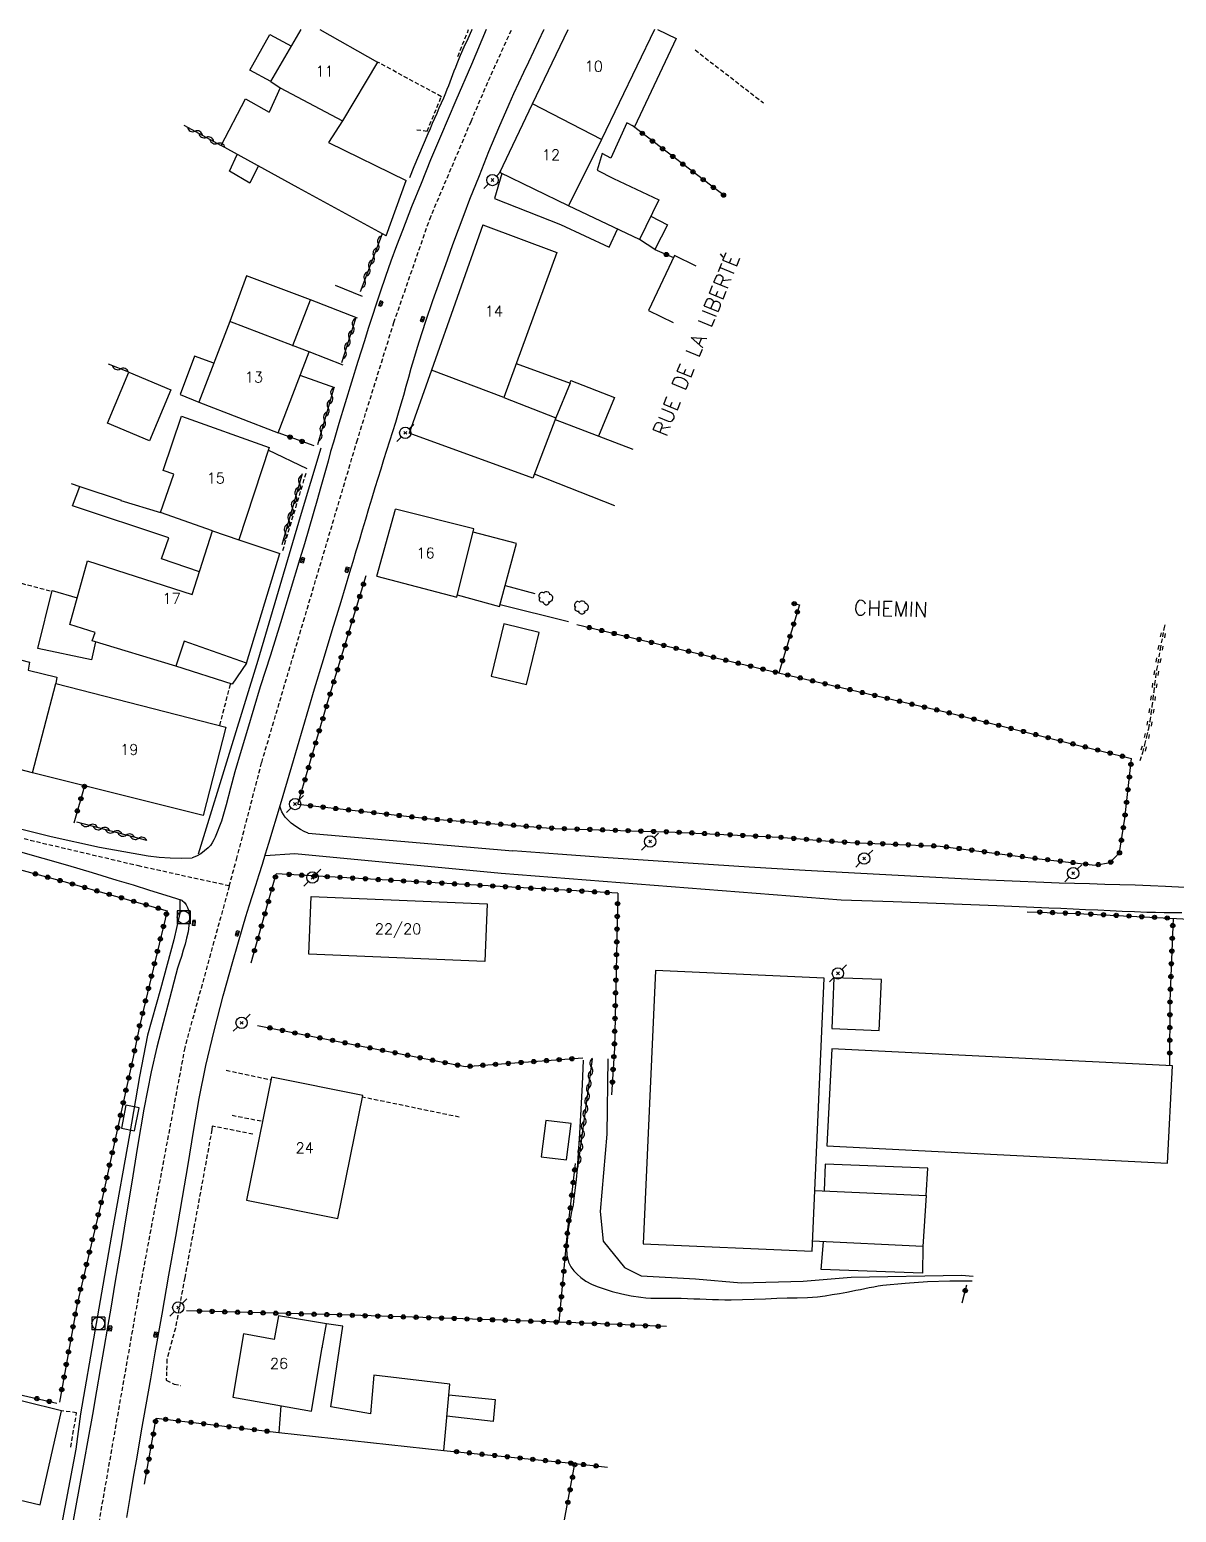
# Model space of a CAD drawing. Header units: millimetres. Extents: x 176000 to 177000, y 162000 to 163001.
# Drawn here: x 176367.9 to 176502.8, y 162825.7 to 163000 of the extents above; entities that cross this region are included whole.
import ezdxf
from ezdxf.enums import TextEntityAlignment as Align

# ---------------------------------------------------------------- set-up
doc = ezdxf.new("R2010")
doc.units = ezdxf.units.MM
doc.linetypes.add('DASHED', pattern=[0.75, 0.5, -0.25])
doc.layers.get('0').update_dxf_attribs({"linetype": 'CONTINUOUS'})
for name, color, linetype in [('W0001', 6, 'DASHED'), ('W0008', 7, 'CONTINUOUS'), ('W0014', 7, 'CONTINUOUS'), ('W0017', 7, 'CONTINUOUS'), ('W0071', 7, 'CONTINUOUS'), ('W0101', 7, 'CONTINUOUS'), ('W0104', 1, 'CONTINUOUS'), ('W0112', 1, 'DASHED'), ('W0211', 2, 'CONTINUOUS'), ('W0214', 2, 'CONTINUOUS'), ('W0220', 5, 'DASHED'), ('W0300', 7, 'CONTINUOUS'), ('W0310', 3, 'CONTINUOUS'), ('W0322', 7, 'CONTINUOUS'), ('W0323', 7, 'CONTINUOUS'), ('W0401', 7, 'CONTINUOUS'), ('W0420', 7, 'CONTINUOUS'), ('W0473', 7, 'CONTINUOUS'), ('W0989', 7, 'CONTINUOUS'), ('W0991', 7, 'CONTINUOUS'), ('W1102', 7, 'CONTINUOUS')]:
    doc.layers.add(name, color=color, linetype=linetype)
doc.styles.get("Standard").update_dxf_attribs({"font": 'romans.shx', "width": 0.85})

# ---------------------------------------------------------------- blocks, each defined once
blk = doc.blocks.new('T401')
for p, q in [((-0.3, 0.3), (0, 0.3)), ((-0.3, -0.25), (-0.3, 0.3)), ((-0.3, 0.15), (0, 0.15)), ((-0.3, 0), (0, 0)), ((0, 0.3), (0, -0.25)), ((-0.3, -0.15), (0, -0.15)), ((-0.3, -0.25), (-0.3, -0.3)), ((-0.3, -0.3), (0, -0.3)), ((0, -0.3), (0, -0.25))]:
    blk.add_line(p, q)
blk = doc.blocks.new('T473')
for p, q in [((-0.166667, 0.166667), (0.166667, -0.166667)), ((-0.166667, -0.166667), (0.166667, 0.166667)), ((0.500001, 0.500001), (1.000002, 1.000002)), ((-1.000002, -1.000002), (-0.500001, -0.500001))]:
    blk.add_line(p, q)
blk.add_ellipse((0, 0), major_axis=(0.471405, 0.471405), ratio=1, start_param=5.4977871438, end_param=11.780972451)
blk = doc.blocks.new('T300')
for p, q in [((-0.8, 0.51), (-0.86, 0.34)), ((-0.86, 0.34), (-0.86, 0.17)), ((-0.86, 0.17), (-0.74, 0.06)), ((-0.69, 0.63), (-0.8, 0.51)), ((-0.8, -0.06), (-0.74, 0.06)), ((-0.74, 0.06), (-0.69, 0.11)), ((-0.57, 0.69), (-0.69, 0.63)), ((-0.46, 0.69), (-0.57, 0.69)), ((-0.29, 0.63), (-0.46, 0.69)), ((-0.29, 0.63), (-0.17, 0.74)), ((-0.23, 0.57), (-0.29, 0.63)), ((-0.17, 0.74), (-0.06, 0.8)), ((-0.06, 0.8), (0.06, 0.8)), ((0.06, 0.8), (0.23, 0.74)), ((0.23, 0.74), (0.34, 0.63)), ((0.34, 0.63), (0.4, 0.51)), ((0.46, 0.46), (0.34, 0.46)), ((0.4, 0.51), (0.4, 0.46)), ((0.57, 0.4), (0.46, 0.46)), ((0.57, 0.4), (0.69, 0.29)), ((0.69, 0.29), (0.74, 0.17)), ((0.74, 0.06), (0.69, -0.17)), ((0.74, 0.17), (0.74, 0.06)), ((-0.8, -0.17), (-0.8, -0.06)), ((-0.8, -0.23), (-0.8, -0.17)), ((-0.74, -0.34), (-0.8, -0.23)), ((-0.69, -0.4), (-0.74, -0.34)), ((-0.51, -0.46), (-0.69, -0.4)), ((-0.4, -0.46), (-0.51, -0.46)), ((-0.4, -0.46), (-0.34, -0.46)), ((-0.34, -0.46), (-0.34, -0.4)), ((-0.34, -0.51), (-0.34, -0.46)), ((-0.29, -0.63), (-0.34, -0.51)), ((-0.17, -0.74), (-0.29, -0.63)), ((-0.06, -0.8), (-0.17, -0.74)), ((0.06, -0.8), (-0.06, -0.8)), ((0.17, -0.74), (0.06, -0.8)), ((0.23, -0.69), (0.17, -0.74)), ((0.29, -0.46), (0.23, -0.46)), ((0.29, -0.63), (0.23, -0.69)), ((0.46, -0.4), (0.29, -0.46)), ((0.34, -0.51), (0.29, -0.63)), ((0.34, -0.51), (0.34, -0.46)), ((0.57, -0.34), (0.46, -0.4)), ((0.63, -0.29), (0.57, -0.34)), ((0.69, -0.17), (0.63, -0.29))]:
    blk.add_line(p, q)
blk = doc.blocks.new('T420')
for p, q in [((0.75, 0.75), (-0.75, 0.75)), ((-0.75, 0.75), (-0.75, -0.75)), ((0.75, 0.75), (0.75, -0.75)), ((0.75, -0.75), (-0.75, -0.75))]:
    blk.add_line(p, q)
blk.add_ellipse((0, 0), major_axis=(-0.53, 0.53), ratio=1, start_param=3.926991, end_param=10.210176)
blk = doc.blocks.new('t310o')
at = {"color": 0, "linetype": 'Continuous'}
for centre, start, end in [((-0.5, 0.38), 216.8699, 323.1304), ((0.5, -0.37), 36.8699, 143.1303)]:
    blk.add_arc(centre, 0.625, start, end, dxfattribs=at)
blk = doc.blocks.new('t323o')
at = {"color": 0, "linetype": 'Continuous'}
for radius in [0.25, 0.15]:
    blk.add_circle((0, 0), radius, dxfattribs=at)
blk = doc.blocks.new('t220o')
at = {"color": 0, "linetype": 'Continuous'}
for p, q in [((-0.25, 0.25), (0.25, 0.25)), ((-0.25, -0.25), (0.25, -0.25))]:
    blk.add_line(p, q, dxfattribs=at)
blk = doc.blocks.new('t322o')
at = {"color": 0, "linetype": 'Continuous'}
for radius in [0.25, 0.15]:
    blk.add_circle((0, 0), radius, dxfattribs=at)

msp = doc.modelspace()

# ---------------------------------------------------------------- linework, layer by layer
at = {"layer": 'W0001'}
for points in [[(176391.38, 162899.32), (176392.24, 162902.43), (176395.2, 162913.84), (176400.12, 162930.44), (176406.39, 162951.53), (176410.75, 162965.57), (176414.96, 162977.71), (176419.83, 162989.21), (176421.89, 162994.02), (176424.04, 162998.81), (176424.59, 163000)], [(176391.38, 162899.32), (176380.87, 162901.63), (176359.37, 162906.69), (176341.43, 162911.36), (176324.3, 162915.85), (176311.49, 162919.02), (176300.04, 162921.36), (176288.33, 162920.23)], [(176391.38, 162899.32), (176386.14, 162880.29), (176380.76, 162851.51), (176375.97, 162824.11), (176371.34, 162795.85), (176365.65, 162762.85), (176359.88, 162728.44), (176355.2, 162701.82), (176351.25, 162678.58), (176350.03, 162671)]]:
    msp.add_lwpolyline(points, dxfattribs=at)
at = {"layer": 'W0008'}
for points in [[(176295.14, 162922.84), (176298.56, 162922.9), (176301.96, 162922.55), (176305.31, 162921.98), (176308.63, 162921.38), (176315.77, 162919.91), (176322.84, 162918.14), (176329.87, 162916.24), (176336.91, 162914.4), (176342.51, 162912.92), (176348.08, 162911.35), (176353.64, 162909.72), (176359.2, 162908.1), (176364.8, 162906.55), (176370.43, 162905.12), (176376.11, 162903.87), (176381.83, 162902.87), (176383.12, 162902.71), (176384.42, 162902.61), (176385.71, 162902.58), (176387.01, 162902.61)], [(176385.86, 162897.59), (176383.95, 162898.2), (176382.03, 162898.8), (176380.12, 162899.39), (176378.2, 162899.97), (176375.3, 162900.84), (176372.4, 162901.71), (176369.5, 162902.55), (176366.59, 162903.37)]]:
    msp.add_lwpolyline(points, dxfattribs=at)
at = {"layer": 'W0014'}
for points in [[(176401.4, 162922.51), (176402.45, 162925.93), (176403.5, 162929.36), (176404.54, 162932.78), (176405.58, 162936.21), (176405.96, 162937.46), (176406.33, 162938.7), (176406.7, 162939.95), (176407.07, 162941.2), (176407.44, 162942.45), (176407.81, 162943.69), (176408.19, 162944.94), (176408.56, 162946.18), (176408.9, 162947.28), (176409.24, 162948.38), (176409.58, 162949.47), (176409.93, 162950.57), (176410.27, 162951.66), (176410.62, 162952.76), (176410.96, 162953.85), (176411.29, 162954.95), (176411.6, 162955.99), (176411.9, 162957.04), (176412.2, 162958.09), (176412.49, 162959.13), (176412.79, 162960.18), (176413.09, 162961.23), (176413.4, 162962.27), (176413.72, 162963.31), (176414.51, 162965.73), (176415.34, 162968.14), (176416.19, 162970.55), (176417.04, 162972.95), (176417.69, 162974.73), (176418.34, 162976.51), (176419, 162978.28), (176419.68, 162980.05), (176420.8, 162982.86), (176421.93, 162985.67), (176423.1, 162988.46), (176424.3, 162991.24), (176424.86, 162992.5), (176425.44, 162993.75), (176426.03, 162994.99), (176426.63, 162996.23), (176427.22, 162997.47), (176427.81, 162998.71), (176428.39, 162999.96), (176428.41, 163000)], [(176419.9, 163000), (176419.86, 162999.92), (176419.43, 162998.94), (176418.99, 162997.95), (176418.56, 162996.97), (176418.15, 162995.98), (176417.98, 162995.55), (176417.81, 162995.13), (176417.65, 162994.7), (176417.49, 162994.27), (176417.32, 162993.84), (176417.16, 162993.41), (176416.99, 162992.98), (176416.82, 162992.55), (176416.57, 162991.95), (176416.31, 162991.35), (176416.05, 162990.75), (176415.79, 162990.15), (176415.52, 162989.55), (176415.26, 162988.95), (176415, 162988.35), (176414.74, 162987.75), (176414.19, 162986.46), (176413.65, 162985.16), (176413.11, 162983.87), (176412.57, 162982.57)], [(176421.62, 163000), (176419.86, 162995.89), (176418.04, 162991.67), (176416.23, 162987.44)], [(176416.23, 162987.44), (176415.07, 162984.69), (176413.94, 162981.93), (176412.83, 162979.16), (176411.75, 162976.38), (176411.07, 162974.58), (176410.4, 162972.78), (176409.76, 162970.97), (176409.13, 162969.15), (176408.65, 162967.72), (176408.19, 162966.29), (176407.73, 162964.85), (176407.28, 162963.41), (176406.52, 162960.99), (176405.75, 162958.57), (176405, 162956.14), (176404.27, 162953.71), (176403.95, 162952.61), (176403.63, 162951.5), (176403.31, 162950.39), (176403, 162949.28), (176402.69, 162948.18), (176402.38, 162947.07), (176402.07, 162945.96), (176401.75, 162944.85), (176401.24, 162943.08), (176400.74, 162941.31), (176400.22, 162939.55), (176399.7, 162937.79), (176398.56, 162934.01), (176397.4, 162930.24), (176396.22, 162926.47), (176395.02, 162922.71)], [(176402.17, 162950.78), (176399.74, 162942.71), (176394.76, 162925.83), (176391.7, 162915.9), (176387.73, 162903.07)], [(176379.32, 162825.05), (176379.73, 162827.42), (176380.13, 162829.8), (176380.54, 162832.17), (176381.07, 162835.23), (176381.61, 162838.29), (176382.14, 162841.35), (176382.68, 162844.41), (176383.48, 162848.98), (176384.28, 162853.54), (176385.08, 162858.11), (176385.89, 162862.68), (176386.54, 162866.56), (176387.17, 162870.45), (176387.84, 162874.34), (176388.62, 162878.2), (176389.59, 162882.3), (176390.68, 162886.38), (176391.82, 162890.44), (176392.99, 162894.49), (176393.35, 162895.73), (176393.73, 162896.96), (176394.11, 162898.19), (176394.5, 162899.42), (176394.89, 162900.65), (176395.28, 162901.88), (176395.66, 162903.11), (176396.04, 162904.34), (176397.4, 162908.88), (176398.75, 162913.42), (176400.08, 162917.96), (176401.4, 162922.51)], [(176395.02, 162922.71), (176394.28, 162920.22), (176393.54, 162917.72), (176392.8, 162915.23), (176392.05, 162912.74), (176391.52, 162910.82), (176391.02, 162908.87), (176390.46, 162906.94), (176389.72, 162905.07), (176389.56, 162904.73), (176389.37, 162904.4), (176389.16, 162904.08), (176388.91, 162903.8), (176388.48, 162903.43), (176388.02, 162903.1), (176387.53, 162902.83), (176387.01, 162902.61)], [(176385.58, 162897.67), (176385.57, 162896.12), (176384.88, 162892.98), (176383.28, 162887.17), (176381.76, 162881.77), (176380.84, 162876.9), (176379.63, 162870.07), (176377.64, 162858.91), (176375.57, 162846.95), (176373.9, 162837.25), (176373.33, 162833.1), (176371.33, 162822.55), (176368.79, 162807.43)], [(176385.86, 162897.6), (176386.1, 162897.36), (176386.3, 162897.09), (176386.46, 162896.79), (176386.58, 162896.47), (176386.68, 162896.02), (176386.7, 162895.56), (176386.68, 162895.11), (176386.64, 162894.66), (176386.53, 162893.92), (176386.37, 162893.19), (176386.19, 162892.47), (176385.98, 162891.75), (176385.75, 162891.04), (176385.53, 162890.34), (176385.31, 162889.63), (176385.11, 162888.91), (176384.36, 162886.06), (176383.59, 162883.21), (176382.86, 162880.35), (176382.19, 162877.47), (176381.33, 162873.08), (176380.58, 162868.67), (176379.88, 162864.25), (176379.15, 162859.83), (176378.73, 162857.35), (176378.31, 162854.87), (176377.89, 162852.38), (176377.48, 162849.9), (176377.06, 162847.42), (176376.64, 162844.94), (176376.21, 162842.45), (176375.78, 162839.97), (176375.29, 162837.17), (176374.79, 162834.37), (176374.28, 162831.58), (176373.77, 162828.78), (176373.27, 162825.98), (176372.76, 162823.19)]]:
    msp.add_lwpolyline(points, dxfattribs=at)
at = {"layer": 'W0017'}
for points in [[(176407.05, 162968.64), (176403.89, 162969.92)], [(176406.48, 162966.09), (176400.93, 162968.25)], [(176404.77, 162960.55), (176400.79, 162962.11)], [(176403.82, 162957.87), (176399.72, 162959.33)], [(176400.55, 162948.35), (176395.96, 162950.54)]]:
    msp.add_lwpolyline(points, dxfattribs=at)
at = {"layer": 'W0071'}
for points in [[(176400.68, 162905.53), (176400.21, 162905.71), (176399.77, 162905.95), (176399.35, 162906.22), (176398.95, 162906.51), (176398.68, 162906.71), (176398.42, 162906.92), (176398.18, 162907.15), (176397.96, 162907.41), (176397.75, 162907.71), (176397.58, 162908.03), (176397.44, 162908.36), (176397.33, 162908.71)], [(176400.68, 162905.53), (176424.75, 162903.46)], [(176395.61, 162902.9), (176399.08, 162903.12)], [(176399.08, 162903.12), (176423.36, 162900.81)], [(176506.06, 162899.02), (176501.51, 162899.24), (176499.73, 162899.32), (176497.94, 162899.39), (176496.15, 162899.44), (176494.37, 162899.5), (176492.58, 162899.55), (176490.79, 162899.6), (176489.01, 162899.66), (176487.22, 162899.73), (176483.48, 162899.89), (176479.74, 162900.05), (176476, 162900.23), (176472.26, 162900.42), (176465.69, 162900.77), (176459.11, 162901.14), (176452.54, 162901.53), (176445.97, 162901.94), (176440.66, 162902.29), (176435.36, 162902.66), (176430.05, 162903.05), (176424.75, 162903.46)], [(176423.36, 162900.81), (176463.36, 162897.7)], [(176463.36, 162897.7), (176469.47, 162897.48), (176475.57, 162897.25), (176481.68, 162897.01), (176487.78, 162896.76), (176489.22, 162896.7), (176490.67, 162896.63), (176492.11, 162896.56), (176493.55, 162896.49), (176494.99, 162896.42), (176496.43, 162896.36), (176497.87, 162896.3), (176499.31, 162896.25), (176500.34, 162896.22), (176501.37, 162896.2), (176502.4, 162896.19), (176503.43, 162896.18)]]:
    msp.add_lwpolyline(points, dxfattribs=at)
at = {"layer": 'W0101'}
for points in [[(176396.29, 162993.91), (176399.85, 163000)], [(176402.05, 163000), (176408.84, 162996.18), (176404.72, 162989.29)], [(176427.07, 162991.26), (176431.26, 163000)], [(176441.4, 163000), (176435.15, 162987.08)], [(176396.29, 162993.91), (176397.37, 162993.16)], [(176397.37, 162993.16), (176404.72, 162989.29)], [(176423.22, 162983.2), (176427.07, 162991.26)], [(176435.15, 162987.08), (176431.27, 162979.29), (176423.22, 162983.2)], [(176421.23, 162977.06), (176415.17, 162959.96)], [(176421.23, 162977.06), (176429.92, 162973.81), (176423.68, 162956.73)], [(176391.46, 162965.7), (176387.8, 162956.19), (176397.12, 162952.6)], [(176398.84, 162962.86), (176391.46, 162965.7)], [(176397.12, 162952.6), (176400.79, 162962.11), (176398.84, 162962.86), (176398.86, 162962.85)], [(176423.68, 162956.73), (176415.17, 162959.96)], [(176389.43, 162941.09), (176383.31, 162943.23), (176384.87, 162947.75), (176383.6, 162948.16), (176385.75, 162954.56), (176396.07, 162950.88)], [(176396.07, 162950.88), (176392.5, 162940.01)], [(176408.73, 162935.74), (176418.14, 162933.29), (176420.17, 162941.3), (176410.93, 162943.63)], [(176408.73, 162935.74), (176410.93, 162943.63)], [(176393.41, 162925.51), (176386.06, 162928.09), (176385.11, 162925.15), (176375.27, 162928.14), (176375.61, 162929.13), (176372.64, 162930.07), (176374.69, 162937.55), (176387.01, 162933.6), (176389.43, 162941.09)], [(176392.5, 162940.01), (176392.49, 162940.01), (176397.33, 162938.39)], [(176393.41, 162925.51), (176397.33, 162938.39)], [(176368.22, 162912.61), (176370.97, 162923.11)], [(176370.97, 162923.11), (176390.98, 162918)], [(176390.98, 162918), (176388.31, 162907.61)], [(176388.31, 162907.61), (176368.22, 162912.61)], [(176402.32, 162845.03), (176402.3, 162845.02), (176402.83, 162847.82), (176397.19, 162848.78), (176396.68, 162845.97), (176393.07, 162846.66), (176391.79, 162839.2)], [(176391.79, 162839.2), (176401.07, 162837.57), (176402.32, 162845.03)], [(176371.64, 162837.6), (176362.75, 162839.79), (176360.19, 162828.66), (176369.13, 162826.56)], [(176369.13, 162826.56), (176371.64, 162837.61)]]:
    msp.add_lwpolyline(points, dxfattribs=at)
for points in [[(176401.03, 162898.07), (176421.72, 162897.23), (176421.44, 162890.44), (176400.75, 162891.29)], [(176404.17, 162860.2), (176407.09, 162874.68), (176396.36, 162876.85), (176393.43, 162862.37)]]:
    msp.add_lwpolyline(points, close=True, dxfattribs=at)
at = {"layer": 'W0104'}
for points in [[(176396.29, 162993.91), (176393.81, 162995.22), (176396.17, 162999.44), (176398.71, 162998.06)], [(176441.74, 163000), (176443.97, 162998.96), (176439.06, 162988.57), (176438.13, 162989.06), (176436.27, 162984.88), (176435.24, 162985.42), (176434.65, 162983.46), (176436.58, 162982.51), (176441.92, 162979.99), (176439.64, 162975.31), (176431.27, 162979.29)], [(176397.37, 162993.16), (176396.08, 162990.28)], [(176409.84, 162975.75), (176399.48, 162981.39), (176390.42, 162986.37), (176393.29, 162991.85), (176396.08, 162990.28)], [(176404.72, 162989.29), (176403.07, 162986.72), (176412.2, 162982.25)], [(176394.8, 162983.96), (176393.81, 162981.96), (176391.41, 162983.38), (176392.33, 162985.32)], [(176423.45, 162983.09), (176422.6, 162980.14), (176430.34, 162977.09), (176430.33, 162977.09), (176436.07, 162974.42)], [(176409.84, 162975.75), (176412.2, 162982.25)], [(176440.99, 162978.08), (176442.94, 162977.04), (176441.43, 162974.15), (176439.64, 162975.31)], [(176436.07, 162974.42), (176437.07, 162976.53)], [(176446.32, 162972.21), (176443.76, 162973.43), (176440.69, 162966.96)], [(176398.86, 162962.85), (176400.93, 162968.25), (176393.41, 162971.06), (176391.46, 162965.7)], [(176440.69, 162966.96), (176443.6, 162965.58)], [(176389.57, 162960.79), (176387.31, 162961.6), (176385.61, 162957.12), (176387.8, 162956.19)], [(176415.17, 162959.96), (176412.53, 162952.56)], [(176425.15, 162960.73), (176431.49, 162958.45), (176431.49, 162958.44), (176431.58, 162958.74), (176436.71, 162956.76), (176434.83, 162952.2)], [(176431.49, 162958.45), (176429.79, 162954.37)], [(176423.68, 162956.73), (176429.79, 162954.37), (176427.11, 162947.28), (176412.53, 162952.56)], [(176429.71, 162954.15), (176438.85, 162950.67)], [(176387.87, 162936.26), (176383.42, 162937.78), (176384.27, 162940.25), (176372.95, 162944), (176373.82, 162946.29), (176378.66, 162944.66), (176378.64, 162944.64), (176383.31, 162943.23)], [(176436.73, 162944), (176427.28, 162947.73)], [(176418.2, 162933.53), (176423.17, 162932.17), (176425.18, 162939.59), (176420.07, 162940.93)], [(176375.65, 162928.03), (176375.16, 162925.89), (176368.88, 162927.22), (176370.57, 162934.05), (176373.49, 162933.19)], [(176423.84, 162934.64), (176427.31, 162933.71)], [(176423.24, 162932.41), (176431.27, 162930.41)], [(176368.22, 162912.61), (176351.22, 162917.08), (176354.51, 162929.08), (176367.88, 162925.61), (176367.73, 162924.67), (176371.1, 162923.85), (176370.97, 162923.11)], [(176393.41, 162925.51), (176391.71, 162923.03), (176385.11, 162925.15)], [(176473.36, 162862.91), (176473.55, 162866.15), (176461.49, 162866.61), (176461.36, 162863.45)], [(176460.26, 162863.49), (176473.36, 162862.91), (176472.96, 162856.91), (176460, 162857.54)], [(176472.96, 162856.91), (176472.92, 162853.8), (176461.02, 162854.23), (176461.3, 162857.47)], [(176397.44, 162838.2), (176397.23, 162835.05), (176416.63, 162832.95), (176417.34, 162840.73), (176408.39, 162841.79), (176408, 162837.26), (176403.34, 162838.09), (176404.73, 162847.57), (176402.83, 162847.82)], [(176417.23, 162839.5), (176422.65, 162838.95), (176422.44, 162836.36), (176416.99, 162836.96)]]:
    msp.add_lwpolyline(points, dxfattribs=at)
for points in [[(176377.07, 162953.74), (176379.57, 162959.71), (176384.5, 162957.64), (176382.01, 162951.67)], [(176423.7, 162930.12), (176422.2, 162924), (176426.35, 162922.99), (176427.84, 162929.11)], [(176441.51, 162889.37), (176440.09, 162857.25), (176459.95, 162856.37), (176461.37, 162888.49)], [(176468.1, 162888.3), (176462.5, 162888.53), (176462.26, 162882.56), (176467.85, 162882.33)], [(176461.67, 162868.77), (176501.76, 162866.74), (176502.34, 162878.15), (176462.25, 162880.18)], [(176380.23, 162870.52), (176380.77, 162873.22), (176379.23, 162873.53), (176378.69, 162870.83)], [(176428.62, 162871.73), (176428.09, 162867.46), (176431.07, 162867.1), (176431.59, 162871.37)]]:
    msp.add_lwpolyline(points, close=True, dxfattribs=at)
at = {"layer": 'W0112'}
for points in [[(176418.26, 162996.85), (176419.54, 163000)], [(176446.18, 162997.61), (176454.22, 162991.4)], [(176413.43, 162988.24), (176414.67, 162988.08), (176416.33, 162992.12), (176408.84, 162996.18)], [(176397.68, 162938.76), (176400.47, 162948.02)], [(176359.97, 162935), (176360.42, 162936.64), (176370.55, 162933.95)], [(176390.26, 162918.19), (176391.55, 162923.08)], [(176391.02, 162877.64), (176396.29, 162876.52)], [(176418.44, 162872.13), (176407.05, 162874.49)], [(176394.16, 162870.13), (176389.39, 162871.08), (176389.34, 162870.68)], [(176391.71, 162872.36), (176395.31, 162871.65)], [(176389.34, 162870.68), (176386.15, 162853.26), (176385.05, 162847.34), (176384.05, 162843.65), (176384.01, 162842.2), (176383.97, 162841.19), (176384.91, 162840.75), (176385.7, 162840.58)], [(176372.74, 162833.34), (176373.42, 162837.36), (176371.64, 162837.61)]]:
    msp.add_lwpolyline(points, dxfattribs=at)
at = {"layer": 'W0211'}
msp.add_lwpolyline([(176433, 162878.85), (176432.89, 162875.97), (176432.75, 162873.08), (176432.58, 162870.2), (176432.38, 162867.32), (176432.29, 162866.05), (176432.18, 162864.79), (176432.05, 162863.52), (176431.89, 162862.26), (176431.82, 162861.78), (176431.72, 162861.3), (176431.62, 162860.83), (176431.51, 162860.35), (176431.4, 162859.87), (176431.31, 162859.39), (176431.24, 162858.91), (176431.19, 162858.42), (176431.12, 162857.6), (176431.06, 162856.76), (176431.1, 162855.9), (176431.3, 162855.07), (176431.56, 162854.54), (176431.9, 162854.07), (176432.29, 162853.66), (176432.72, 162853.28), (176433.33, 162852.86), (176433.99, 162852.51), (176434.66, 162852.23), (176435.35, 162851.97), (176436.44, 162851.62), (176437.55, 162851.34), (176438.67, 162851.12), (176439.8, 162850.95), (176440.4, 162850.89), (176440.99, 162850.86), (176441.59, 162850.84), (176442.18, 162850.83), (176442.78, 162850.84), (176443.37, 162850.84), (176443.96, 162850.84), (176444.56, 162850.83), (176445.29, 162850.81), (176446.02, 162850.78), (176446.75, 162850.75), (176447.48, 162850.73), (176448.21, 162850.7), (176448.94, 162850.68), (176449.67, 162850.67), (176450.41, 162850.67), (176451.76, 162850.68), (176453.11, 162850.73), (176454.46, 162850.78), (176455.81, 162850.84), (176457.01, 162850.87), (176458.2, 162850.89), (176459.4, 162850.93), (176460.59, 162851.01), (176461.46, 162851.12), (176462.32, 162851.26), (176463.18, 162851.41), (176464.04, 162851.56), (176464.57, 162851.66), (176465.09, 162851.77), (176465.62, 162851.88), (176466.14, 162851.99), (176466.66, 162852.1), (176467.19, 162852.2), (176467.72, 162852.29), (176468.25, 162852.36), (176470.88, 162852.63), (176473.51, 162852.8), (176476.15, 162852.88), (176478.79, 162852.87)], dxfattribs=at)
at = {"layer": 'W0214'}
msp.add_lwpolyline([(176435.91, 162878.98), (176435.8, 162870.12), (176435, 162861.05), (176435.35, 162857.56), (176437.87, 162854.44), (176439.84, 162853.47), (176446.23, 162853.13), (176451.59, 162852.64), (176458.9, 162852.85), (176464.54, 162853.3), (176477.52, 162853.54), (176478.89, 162853.43)], dxfattribs=at)
at = {"layer": 'W0220'}
msp.add_lwpolyline([(176498.53, 162914.06), (176498.83, 162914.99), (176499.09, 162915.93), (176499.33, 162916.88), (176499.54, 162917.83), (176499.7, 162918.69), (176499.84, 162919.56), (176499.96, 162920.42), (176500.06, 162921.29), (176500.16, 162922.16), (176500.27, 162923.03), (176500.38, 162923.89), (176500.51, 162924.76), (176500.92, 162927.15), (176501.36, 162929.54), (176501.48, 162930.14)], dxfattribs=at)
at = {"layer": 'W0310'}
for points in [[(176386.04, 162988.77), (176390.42, 162986.37)], [(176409.37, 162976.01), (176406.79, 162969.17)], [(176406.25, 162966), (176404.58, 162960.83)], [(176379.57, 162959.71), (176377.17, 162960.67)], [(176403.7, 162957.88), (176401.76, 162951.2)], [(176399.97, 162947.79), (176397.55, 162939.44)], [(176381.69, 162904.67), (176373.45, 162906.82)], [(176432.39, 162866.13), (176434.1, 162878.99)]]:
    msp.add_lwpolyline(points, dxfattribs=at)
at = {"layer": 'W0322'}
for points in [[(176394.7, 162882.91), (176409.93, 162879.89), (176419.14, 162878.08), (176432.99, 162879.1)], [(176380.09, 162879.19), (176376.43, 162862.58), (176373.48, 162850.18), (176371.42, 162838.62)]]:
    msp.add_lwpolyline(points, dxfattribs=at)
at = {"layer": 'W0323'}
for points in [[(176449.79, 162980.34), (176438.77, 162988.72)], [(176441.43, 162974.15), (176443.65, 162973.2)], [(176401.36, 162951.07), (176397.12, 162952.6)], [(176372.79, 162946.65), (176373.82, 162946.29)], [(176399.44, 162908.92), (176403.11, 162921.41), (176407.47, 162935.8)], [(176457.62, 162932.57), (176458.46, 162932.36), (176456.02, 162924.37)], [(176432.28, 162930.05), (176456.15, 162924.34), (176475.6, 162919.78), (176490.54, 162916.04), (176497.52, 162914.31)], [(176399.44, 162908.92), (176415.04, 162907.2), (176429.72, 162906.08), (176443.85, 162905.64), (176456.05, 162905.05), (176463.48, 162904.48), (176475.01, 162904), (176485.95, 162902.6), (176493.24, 162901.77), (176495.02, 162902.07), (176496.12, 162903.24), (176496.71, 162907.23), (176497.52, 162914.31)], [(176374.4, 162911.2), (176373.09, 162906.7)], [(176333.67, 162909.45), (176343.16, 162906.87), (176359.69, 162903.12), (176371.93, 162899.83), (176384.08, 162896.41), (176380.81, 162882.82), (176380.09, 162879.19)], [(176393.95, 162890.27), (176396.92, 162900.76)], [(176437.08, 162898.47), (176396.92, 162900.76)], [(176437.08, 162898.47), (176436.68, 162880.25), (176436.36, 162874.75)], [(176485.23, 162896.29), (176491.14, 162896.08), (176505.89, 162895.35), (176518.38, 162894.64), (176528.05, 162893.76), (176538.42, 162893.12), (176545.25, 162892.82)], [(176502.4, 162895.52), (176502.04, 162885.78), (176502, 162878.17)], [(176430.19, 162848.02), (176431.16, 162858.55), (176432.11, 162866.68)], [(176477.59, 162850.29), (176478.14, 162852.42)], [(176442.82, 162847.5), (176430.19, 162848.02), (176416.6, 162848.5), (176403.23, 162848.91), (176386.37, 162849.37)], [(176348.28, 162843.74), (176350.45, 162843.23), (176371.11, 162838.5)], [(176381.42, 162828.96), (176382.79, 162836.73), (176397.23, 162835.05)], [(176416.63, 162832.95), (176432.09, 162831.39), (176435.87, 162830.98)], [(176429.03, 162815.04), (176432.05, 162831.37)]]:
    msp.add_lwpolyline(points, dxfattribs=at)
at = {"layer": 'W1102'}
for points in [[(176435.15, 162987.08), (176427.07, 162991.26)], [(176389.43, 162941.09), (176392.49, 162940.01)]]:
    msp.add_lwpolyline(points, dxfattribs=at)

# ---------------------------------------------------------------- block references
at = {"layer": 'W0220'}
for p, rotation in [((176501.23, 162928.79), 79.48367089387511), ((176500.95, 162927.32), 79.48367089387511), ((176500.7, 162925.84), 80.29029009974869), ((176500.45, 162924.36), 81.41667186823621), ((176500.07, 162921.38), 83.39442278167151), ((176500.25, 162922.87), 83.16012772067566), ((176499.89, 162919.9), 82.29814350695978), ((176499.65, 162918.41), 79.41012135611842), ((176499.35, 162916.95), 77.60743822100555), ((176498.97, 162915.49), 74.0584318695645)]:
    msp.add_blockref('t220o', p, dxfattribs=dict(at, rotation=rotation))
at = {"layer": 'W0300'}
for p in [(176428.67, 162933.14), (176432.86, 162932.06)]:
    msp.add_blockref('T300', p, dxfattribs=at)
at = {"layer": 'W0310'}
for p, rotation in [((176387.36, 162988.05), 331.3078745678387), ((176388.67, 162987.33), 331.3078745678387), ((176389.99, 162986.61), 331.3078745678387), ((176408.91, 162974.79), 249.3392849471272), ((176408.38, 162973.38), 249.3392849471272), ((176407.85, 162971.98), 249.3392849471272), ((176407.32, 162970.58), 249.3392849471272), ((176405.96, 162965.11), 252.1021937991617), ((176405.5, 162963.68), 252.1021937991617), ((176405.04, 162962.26), 252.1021937991617), ((176378.57, 162960.11), 157.9974847129171), ((176403.01, 162955.52), 253.7730518449723), ((176403.43, 162956.96), 253.7730518449723), ((176402.59, 162954.08), 253.7730518449723), ((176402.17, 162952.64), 253.7730518449723), ((176399.22, 162945.2), 253.8734924091978), ((176399.64, 162946.64), 253.8734924091978), ((176398.8, 162943.76), 253.8734924091978), ((176398.39, 162942.32), 253.8734924091978), ((176397.97, 162940.88), 253.8734924091978), ((176374.91, 162906.44), 165.357880698138), ((176376.36, 162906.06), 165.357880698138), ((176377.81, 162905.68), 165.357880698138), ((176379.26, 162905.3), 165.357880698138), ((176380.71, 162904.92), 165.357880698138), ((176433.98, 162878.03), 82.38842560005752), ((176433.78, 162876.54), 82.38842560005752), ((176433.38, 162873.57), 82.38842560005752), ((176433.58, 162875.05), 82.38842560005752), ((176433.18, 162872.08), 82.38842560005752), ((176432.98, 162870.59), 82.38842560005752), ((176432.78, 162869.11), 82.38842560005752), ((176432.58, 162867.62), 82.38842560005752)]:
    msp.add_blockref('t310o', p, dxfattribs=dict(at, rotation=rotation))
at = {"layer": 'W0322'}
for p, rotation in [((176396.17, 162882.62), 348.7913555121269), ((176397.64, 162882.33), 348.7913555121269), ((176399.11, 162882.03), 348.7913555121269), ((176400.58, 162881.74), 348.7913555121269), ((176402.05, 162881.45), 348.7913555121269), ((176403.53, 162881.16), 348.7913555121269), ((176405, 162880.87), 348.7913555121269), ((176406.47, 162880.58), 348.7913555121269), ((176407.94, 162880.28), 348.7913555121269), ((176409.41, 162879.99), 348.7913555121269), ((176410.88, 162879.7), 348.8528459895053), ((176379.88, 162878.22), 257.5570984260143), ((176412.36, 162879.41), 348.8528459895053), ((176413.83, 162879.12), 348.8528459895053), ((176415.3, 162878.83), 348.8528459895053), ((176416.77, 162878.54), 348.8528459895053), ((176418.24, 162878.25), 348.8528459895053), ((176419.72, 162878.12), 4.230296843539177), ((176421.22, 162878.23), 4.230296843539177), ((176422.71, 162878.34), 4.230296843539177), ((176424.21, 162878.45), 4.230296843539177), ((176425.71, 162878.56), 4.230296843539177), ((176427.2, 162878.67), 4.230296843539177), ((176428.7, 162878.78), 4.230296843539177), ((176430.19, 162878.89), 4.230296843539177), ((176431.69, 162879), 4.230296843539177), ((176379.56, 162876.75), 257.5570984260143), ((176379.23, 162875.29), 257.5570984260143), ((176378.91, 162873.82), 257.5570984260143), ((176378.26, 162870.89), 257.5570984260143), ((176378.59, 162872.36), 257.5570984260143), ((176377.94, 162869.43), 257.5570984260143), ((176377.62, 162867.96), 257.5570984260143), ((176377.29, 162866.5), 257.5570984260143), ((176376.97, 162865.03), 257.5570984260143), ((176376.32, 162862.11), 256.6066697491589), ((176376.65, 162863.57), 257.5570984260143), ((176375.97, 162860.65), 256.6066697491589), ((176375.62, 162859.19), 256.6066697491589), ((176375.27, 162857.73), 256.6066697491589), ((176374.93, 162856.27), 256.6066697491589), ((176374.23, 162853.35), 256.6066697491589), ((176374.58, 162854.81), 256.6066697491589), ((176373.88, 162851.89), 256.6066697491589), ((176373.54, 162850.43), 256.6066697491589), ((176373.26, 162848.96), 259.9230327747962), ((176373, 162847.48), 259.9230327747962), ((176372.73, 162846.01), 259.9230327747962), ((176372.21, 162843.05), 259.9230327747962), ((176372.47, 162844.53), 259.9230327747962), ((176371.95, 162841.57), 259.9230327747962), ((176371.68, 162840.1), 259.9230327747962)]:
    msp.add_blockref('t322o', p, dxfattribs=dict(at, rotation=rotation))
at = {"layer": 'W0323'}
for p, rotation in [((176439.97, 162987.81), 142.7312982643481), ((176441.16, 162986.9), 142.7312982643481), ((176442.35, 162986), 142.7312982643481), ((176443.55, 162985.09), 142.7312982643481), ((176444.74, 162984.18), 142.7312982643481), ((176445.93, 162983.27), 142.7312982643481), ((176447.13, 162982.36), 142.7312982643481), ((176448.32, 162981.45), 142.7312982643481), ((176449.52, 162980.55), 142.7312982643481), ((176442.81, 162973.56), 336.9102243907856), ((176398.54, 162952.09), 160.1627615078916), ((176399.95, 162951.58), 160.1627615078916), ((176407.17, 162934.79), 73.107998747965), ((176406.3, 162931.92), 73.107998747965), ((176406.73, 162933.35), 73.107998747965), ((176457.84, 162932.51), 346.3957782704584), ((176405.86, 162930.48), 73.107998747965), ((176457.77, 162930.11), 253.0322965801601), ((176458.21, 162931.54), 253.0322965801601), ((176405.42, 162929.05), 73.107998747965), ((176433.74, 162929.7), 346.5390449220578), ((176435.2, 162929.35), 346.5390449220578), ((176436.66, 162929), 346.5390449220578), ((176438.12, 162928.65), 346.5390449220578), ((176439.58, 162928.3), 346.5390449220578), ((176457.34, 162928.67), 253.0322965801601), ((176404.99, 162927.61), 73.107998747965), ((176441.04, 162927.95), 346.5390449220578), ((176442.49, 162927.6), 346.5390449220578), ((176443.95, 162927.26), 346.5390449220578), ((176445.41, 162926.91), 346.5390449220578), ((176446.87, 162926.56), 346.5390449220578), ((176456.9, 162927.24), 253.0322965801601), ((176404.55, 162926.18), 73.107998747965), ((176448.33, 162926.21), 346.5390449220578), ((176449.79, 162925.86), 346.5390449220578), ((176451.25, 162925.51), 346.5390449220578), ((176452.71, 162925.16), 346.5390449220578), ((176454.16, 162924.81), 346.5390449220578), ((176456.46, 162925.8), 253.0322965801601), ((176403.68, 162923.31), 73.107998747965), ((176404.12, 162924.74), 73.107998747965), ((176455.62, 162924.46), 346.5390449220578), ((176457.08, 162924.12), 346.8077745230215), ((176458.54, 162923.78), 346.8077745230215), ((176460, 162923.43), 346.8077745230215), ((176461.46, 162923.09), 346.8077745230215), ((176403.24, 162921.87), 73.107998747965), ((176462.93, 162922.75), 346.8077745230215), ((176464.39, 162922.41), 346.8077745230215), ((176465.85, 162922.06), 346.8077745230215), ((176467.31, 162921.72), 346.8077745230215), ((176468.77, 162921.38), 346.8077745230215), ((176402.82, 162920.43), 73.66111773372064), ((176470.23, 162921.04), 346.8077745230215), ((176471.69, 162920.69), 346.8077745230215), ((176473.15, 162920.35), 346.8077745230215), ((176474.61, 162920.01), 346.8077745230215), ((176476.07, 162919.66), 345.9619525372095), ((176402.4, 162918.99), 73.66111773372064), ((176477.52, 162919.3), 345.9619525372095), ((176478.98, 162918.93), 345.9619525372095), ((176480.43, 162918.57), 345.9619525372095), ((176481.89, 162918.2), 345.9619525372095), ((176483.34, 162917.84), 345.9619525372095), ((176401.55, 162916.12), 73.66111773372064), ((176401.97, 162917.56), 73.66111773372064), ((176484.8, 162917.48), 345.9619525372095), ((176486.25, 162917.11), 345.9619525372095), ((176487.71, 162916.75), 345.9619525372095), ((176489.16, 162916.39), 345.9619525372095), ((176401.13, 162914.68), 73.66111773372064), ((176490.62, 162916.02), 346.0314248753874), ((176492.07, 162915.66), 346.0314248753874), ((176493.53, 162915.3), 346.0314248753874), ((176494.99, 162914.94), 346.0314248753874), ((176496.44, 162914.57), 346.0314248753874), ((176400.71, 162913.24), 73.66111773372064), ((176497.44, 162913.62), 83.48042651763512), ((176374.35, 162911.02), 253.6938676045182), ((176400.29, 162911.8), 73.66111773372064), ((176497.27, 162912.13), 83.48042651763512), ((176373.93, 162909.58), 253.6938676045182), ((176399.86, 162910.36), 73.66111773372064), ((176496.93, 162909.15), 83.48042651763512), ((176497.1, 162910.64), 83.48042651763512), ((176373.51, 162908.14), 253.6938676045182), ((176400.93, 162908.75), 353.6932709368797), ((176402.42, 162908.59), 353.6932709368797), ((176403.91, 162908.42), 353.6932709368797), ((176405.41, 162908.26), 353.6932709368797), ((176406.9, 162908.1), 353.6932709368797), ((176408.39, 162907.93), 353.6932709368797), ((176409.88, 162907.77), 353.6932709368797), ((176411.37, 162907.6), 353.6932709368797), ((176412.86, 162907.44), 353.6932709368797), ((176496.76, 162907.66), 83.48042651763512), ((176414.35, 162907.27), 353.6932709368797), ((176415.84, 162907.13), 355.6756244567873), ((176417.34, 162907.02), 355.6756244567873), ((176418.84, 162906.91), 355.6756244567873), ((176420.33, 162906.79), 355.6756244567873), ((176421.83, 162906.68), 355.6756244567873), ((176423.32, 162906.57), 355.6756244567873), ((176424.82, 162906.46), 355.6756244567873), ((176426.31, 162906.34), 355.6756244567873), ((176427.81, 162906.23), 355.6756244567873), ((176429.31, 162906.12), 355.6756244567873), ((176430.8, 162906.05), 358.2127472653082), ((176432.3, 162906), 358.2127472653082), ((176433.8, 162905.96), 358.2127472653082), ((176435.3, 162905.91), 358.2127472653082), ((176436.8, 162905.86), 358.2127472653082), ((176438.3, 162905.82), 358.2127472653082), ((176439.8, 162905.77), 358.2127472653082), ((176441.3, 162905.72), 358.2127472653082), ((176442.8, 162905.68), 358.2127472653082), ((176496.55, 162906.17), 81.56262538867085), ((176444.3, 162905.62), 357.1888983296878), ((176445.8, 162905.55), 357.1888983296878), ((176447.29, 162905.48), 357.1888983296878), ((176448.79, 162905.4), 357.1888983296878), ((176450.29, 162905.33), 357.1888983296878), ((176451.79, 162905.25), 357.1888983296878), ((176453.29, 162905.18), 357.1888983296878), ((176454.79, 162905.11), 357.1888983296878), ((176456.28, 162905.03), 355.6378428346416), ((176457.78, 162904.91), 355.6378428346416), ((176459.27, 162904.8), 355.6378428346416), ((176460.77, 162904.69), 355.6378428346416), ((176462.27, 162904.57), 355.6378428346416), ((176463.76, 162904.47), 357.6394952964995), ((176465.26, 162904.4), 357.6394952964995), ((176466.76, 162904.34), 357.6394952964995), ((176468.26, 162904.28), 357.6394952964995), ((176469.76, 162904.22), 357.6394952964995), ((176471.26, 162904.16), 357.6394952964995), ((176472.75, 162904.1), 357.6394952964995), ((176474.25, 162904.03), 357.6394952964995), ((176475.75, 162903.91), 352.7145819125712), ((176496.33, 162904.69), 81.56262538867085), ((176477.23, 162903.72), 352.7145819125712), ((176478.72, 162903.53), 352.7145819125712), ((176480.21, 162903.34), 352.7145819125712), ((176481.7, 162903.15), 352.7145819125712), ((176483.19, 162902.96), 352.7145819125712), ((176484.67, 162902.77), 352.7145819125712), ((176486.16, 162902.58), 353.4950541218212), ((176487.65, 162902.41), 353.4950541218212), ((176489.14, 162902.24), 353.4950541218212), ((176495.07, 162902.12), 46.79702446320078), ((176496.1, 162903.21), 46.79702446320078), ((176368.58, 162900.73), 344.9466163969059), ((176398.42, 162900.67), 176.7411712338053), ((176399.91, 162900.58), 176.7411712338053), ((176401.41, 162900.5), 176.7411712338053), ((176490.63, 162902.07), 353.4950541218212), ((176492.12, 162901.9), 353.4950541218212), ((176493.61, 162901.83), 9.436235987266938), ((176370.03, 162900.34), 344.9466163969059), ((176371.48, 162899.95), 344.9466163969059), ((176372.93, 162899.55), 344.2827611690322), ((176374.37, 162899.14), 344.2827611690322), ((176375.81, 162898.73), 344.2827611690322), ((176396.4, 162898.92), 74.18164873161636), ((176396.81, 162900.37), 74.18164873161636), ((176402.91, 162900.41), 176.7411712338053), ((176404.41, 162900.33), 176.7411712338053), ((176405.9, 162900.24), 176.7411712338053), ((176407.4, 162900.16), 176.7411712338053), ((176408.9, 162900.07), 176.7411712338053), ((176410.4, 162899.99), 176.7411712338053), ((176411.89, 162899.9), 176.7411712338053), ((176413.39, 162899.82), 176.7411712338053), ((176414.89, 162899.73), 176.7411712338053), ((176416.39, 162899.65), 176.7411712338053), ((176417.88, 162899.56), 176.7411712338053), ((176419.38, 162899.48), 176.7411712338053), ((176420.88, 162899.39), 176.7411712338053), ((176422.38, 162899.31), 176.7411712338053), ((176423.87, 162899.22), 176.7411712338053), ((176425.37, 162899.13), 176.7411712338053), ((176426.87, 162899.05), 176.7411712338053), ((176428.37, 162898.96), 176.7411712338053), ((176429.86, 162898.88), 176.7411712338053), ((176431.36, 162898.79), 176.7411712338053), ((176432.86, 162898.71), 176.7411712338053), ((176377.26, 162898.33), 344.2827611690322), ((176378.7, 162897.92), 344.2827611690322), ((176380.14, 162897.51), 344.2827611690322), ((176381.59, 162897.11), 344.2827611690322), ((176395.99, 162897.48), 74.18164873161636), ((176434.36, 162898.62), 176.7411712338053), ((176435.85, 162898.54), 176.7411712338053), ((176437.06, 162897.23), 268.7262713190903), ((176383.03, 162896.7), 344.2827611690322), ((176383.99, 162896.01), 256.4599363177255), ((176395.58, 162896.04), 74.18164873161636), ((176437.02, 162895.73), 268.7262713190903), ((176486.73, 162896.24), 357.9929955894233), ((176488.23, 162896.18), 357.9929955894233), ((176489.73, 162896.13), 357.9929955894233), ((176491.23, 162896.08), 357.1362388807825), ((176492.72, 162896), 357.1362388807825), ((176494.22, 162895.93), 357.1362388807825), ((176495.72, 162895.85), 357.1362388807825), ((176497.22, 162895.78), 357.1362388807825), ((176498.72, 162895.7), 357.1362388807825), ((176500.22, 162895.63), 357.1362388807825), ((176501.71, 162895.55), 357.1362388807825), ((176383.64, 162894.55), 256.4599363177255), ((176395.17, 162894.59), 74.18164873161636), ((176436.99, 162894.24), 268.7262713190903), ((176502.37, 162894.66), 267.8593182793354), ((176383.28, 162893.09), 256.4599363177255), ((176394.35, 162891.71), 74.18164873161636), ((176394.76, 162893.15), 74.18164873161636), ((176436.96, 162892.74), 268.7262713190903), ((176502.31, 162893.16), 267.8593182793354), ((176382.58, 162890.18), 256.4599363177255), ((176382.93, 162891.63), 256.4599363177255), ((176436.92, 162891.24), 268.7262713190903), ((176502.2, 162890.16), 267.8593182793354), ((176502.26, 162891.66), 267.8593182793354), ((176382.23, 162888.72), 256.4599363177255), ((176436.86, 162888.24), 268.7262713190903), ((176436.89, 162889.74), 268.7262713190903), ((176502.15, 162888.66), 267.8593182793354), ((176381.88, 162887.26), 256.4599363177255), ((176436.82, 162886.74), 268.7262713190903), ((176502.09, 162887.17), 267.8593182793354), ((176381.53, 162885.8), 256.4599363177255), ((176436.79, 162885.24), 268.7262713190903), ((176502.04, 162885.67), 269.7140502305239), ((176381.18, 162884.34), 256.4599363177255), ((176436.76, 162883.74), 268.7262713190903), ((176502.03, 162884.17), 269.7140502305239), ((176380.53, 162881.41), 258.820540134276), ((176380.83, 162882.88), 256.4599363177255), ((176436.72, 162882.24), 268.7262713190903), ((176502.02, 162882.67), 269.7140502305239), ((176380.24, 162879.94), 258.820540134276), ((176436.69, 162880.74), 268.7262713190903), ((176502.02, 162881.17), 269.7140502305239), ((176502.01, 162879.67), 269.7140502305239), ((176436.62, 162879.24), 266.6628260400929), ((176436.45, 162876.25), 266.6628260400929), ((176436.53, 162877.74), 266.6628260400929), ((176432.02, 162865.93), 83.34742950140249), ((176431.85, 162864.44), 83.34742950140249), ((176431.67, 162862.95), 83.34742950140249), ((176431.5, 162861.46), 83.34742950140249), ((176431.33, 162859.97), 83.34742950140249), ((176431.02, 162856.99), 84.70691991052534), ((176431.15, 162858.48), 84.70691991052534), ((176430.88, 162855.49), 84.70691991052534), ((176430.74, 162854), 84.70691991052534), ((176430.6, 162852.5), 84.70691991052534), ((176477.96, 162851.74), 75.63552204786139), ((176430.46, 162851.01), 84.70691991052534), ((176387.87, 162849.33), 178.4406459116666), ((176389.36, 162849.29), 178.4406459116666), ((176390.86, 162849.24), 178.4406459116666), ((176392.36, 162849.2), 178.4406459116666), ((176393.86, 162849.16), 178.4406459116666), ((176395.36, 162849.12), 178.4406459116666), ((176396.86, 162849.08), 178.4406459116666), ((176398.36, 162849.04), 178.4406459116666), ((176399.86, 162849), 178.4406459116666), ((176401.36, 162848.96), 178.4406459116666), ((176402.86, 162848.92), 178.4406459116666), ((176404.36, 162848.87), 178.2526222473411), ((176405.86, 162848.83), 178.2526222473411), ((176407.36, 162848.78), 178.2526222473411), ((176408.86, 162848.74), 178.2526222473411), ((176410.36, 162848.69), 178.2526222473411), ((176411.86, 162848.64), 178.2526222473411), ((176413.36, 162848.6), 178.2526222473411), ((176414.85, 162848.55), 178.2526222473411), ((176416.35, 162848.51), 178.2526222473411), ((176417.85, 162848.46), 177.9932544522434), ((176419.35, 162848.4), 177.9932544522434), ((176420.85, 162848.35), 177.9932544522434), ((176422.35, 162848.3), 177.9932544522434), ((176423.85, 162848.25), 177.9932544522434), ((176425.35, 162848.19), 177.9932544522434), ((176426.85, 162848.14), 177.9932544522434), ((176430.32, 162849.52), 84.70691991052534), ((176428.35, 162848.09), 177.9932544522434), ((176429.85, 162848.04), 177.9932544522434), ((176431.34, 162847.98), 177.6285529259097), ((176432.84, 162847.91), 177.6285529259097), ((176434.34, 162847.85), 177.6285529259097), ((176435.84, 162847.79), 177.6285529259097), ((176437.34, 162847.73), 177.6285529259097), ((176438.84, 162847.67), 177.6285529259097), ((176440.34, 162847.6), 177.6285529259097), ((176441.84, 162847.54), 177.6285529259097), ((176368.75, 162839.04), 347.1103189317845), ((176370.21, 162838.71), 347.1103189317845), ((176382.72, 162836.35), 80.00591518808623), ((176383.9, 162836.6), 353.3861424865527), ((176385.39, 162836.42), 353.3861424865527), ((176386.88, 162836.25), 353.3861424865527), ((176388.37, 162836.08), 353.3861424865527), ((176389.86, 162835.91), 353.3861424865527), ((176382.46, 162834.87), 80.00591518808623), ((176391.35, 162835.73), 353.3861424865527), ((176392.84, 162835.56), 353.3861424865527), ((176394.33, 162835.39), 353.3861424865527), ((176395.82, 162835.21), 353.3861424865527), ((176382.2, 162833.39), 80.00591518808623), ((176418.12, 162832.8), 354.2365591177626), ((176419.62, 162832.65), 354.2365591177626), ((176421.11, 162832.5), 354.2365591177626), ((176381.94, 162831.92), 80.00591518808623), ((176422.6, 162832.35), 354.2365591177626), ((176424.09, 162832.2), 354.2365591177626), ((176425.59, 162832.05), 354.2365591177626), ((176427.08, 162831.9), 354.2365591177626), ((176428.57, 162831.75), 354.2365591177626), ((176430.06, 162831.6), 354.2365591177626), ((176431.56, 162831.45), 354.2365591177626), ((176432.03, 162831.27), 79.51644046671434), ((176433.05, 162831.29), 353.8299381126379), ((176434.54, 162831.13), 353.8299381126379), ((176381.68, 162830.44), 80.00591518808623), ((176431.76, 162829.79), 79.51644046671434), ((176431.48, 162828.32), 79.51644046671434), ((176431.21, 162826.84), 79.51644046671434)]:
    msp.add_blockref('t323o', p, dxfattribs=dict(at, rotation=rotation))
at = {"layer": 'W0401'}
for p, rotation in [((176409.07, 162967.82), 161.7634172278663), ((176414.26, 162965.92), 341.4459072328763), ((176399.86, 162937.65), 163.2792411103673), ((176405.39, 162936.47), 343.2016227269536), ((176387.07, 162894.97), 174.7080873655229), ((176392.48, 162893.7), 343.9014336640294), ((176377.23, 162847.3), 170.4285503787813), ((176382.86, 162846.56), 350.0525936012899)]:
    msp.add_blockref('T401', p, dxfattribs=dict(at, rotation=rotation))
at = {"layer": 'W0420'}
for p in [(176386.02, 162895.63), (176375.98, 162847.87)]:
    msp.add_blockref('T420', p, dxfattribs=at)
at = {"layer": 'W0473'}
for p in [(176422.34, 162982.32), (176412.09, 162952.59), (176399.12, 162908.95), (176440.89, 162904.54), (176466.07, 162902.54), (176401.17, 162900.3), (176490.66, 162900.81), (176462.98, 162889.04), (176392.84, 162883.23), (176385.39, 162849.75)]:
    msp.add_blockref('T473', p, dxfattribs=at)

# ---------------------------------------------------------------- texts
at = {"layer": 'W0989'}
for s, rotation, p in [('RUE DE LA LIBERTÉ  ', 67.599, (176442.76, 162952.04)), ('CHEMIN', 358.3947, (176464.82, 162931.17))]:
    msp.add_text(s, height=1.75, rotation=rotation, dxfattribs=at).set_placement(p)
at = {"layer": 'W0991'}
for s, p in [('11', (176402.6, 162995.11)), ('10', (176434.26, 162995.69)), ('12', (176429.23, 162985.27)), ('14', (176422.51, 162966.9)), ('13', (176394.29, 162959.15)), ('15', (176389.8, 162947.28)), ('16', (176414.47, 162938.46)), ('17', (176384.6, 162933.12)), ('19', (176379.62, 162915.36)), ('22/20', (176411.24, 162894.26)), ('24', (176400.26, 162868.52)), ('26', (176397.24, 162843.17))]:
    msp.add_text(s, height=1.25, dxfattribs=at).set_placement(p, align=Align.MIDDLE_CENTER)

doc.saveas('drawing.dxf')
